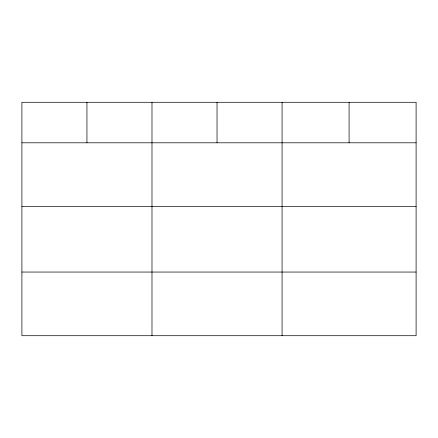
<?xml version="1.0" encoding="UTF-8"?>
<svg xmlns="http://www.w3.org/2000/svg" width="438" height="438" viewBox="0 0 438 438"><rect width="100%" height="100%" fill="white"/><g stroke="black" fill="none" stroke-linecap="round" stroke-linejoin="round"><path stroke-width="0.66" d="M416.1 206.462L416.1 102.289L21.9 102.289L21.9 335.711L416.1 335.711L416.1 206.462L21.9 206.462M21.9 142.804L416.1 142.804M21.9 272.053L416.1 272.053M349.086 102.289L349.086 142.804M282.072 102.289L282.072 335.711M217.029 102.289L217.029 142.804M151.986 102.289L151.986 335.711M86.943 102.289L86.943 142.804"/></g></svg>
